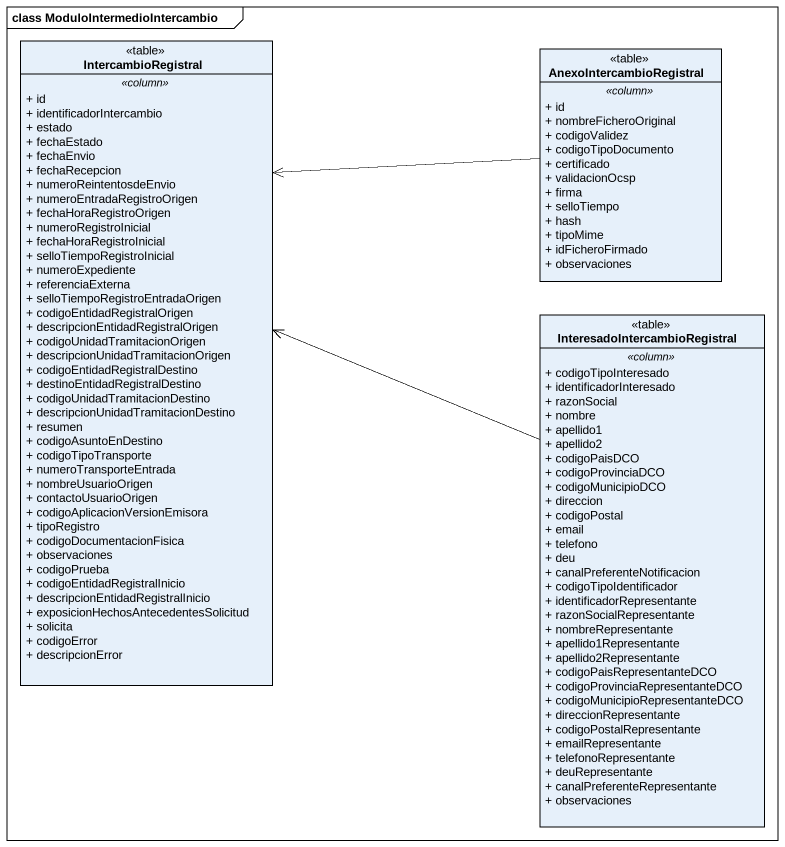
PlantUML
@startuml
mainframe class ModuloIntermedioIntercambio
hide circle
hide empty members
skinparam classAttributeIconSize 0
class IntercambioRegistral <<table>> {
  .. <<column>> ..
  + id
  + identificadorIntercambio
  + estado
  + fechaEstado
  + fechaEnvio
  + fechaRecepcion
  + numeroReintentosdeEnvio
  + numeroEntradaRegistroOrigen
  + fechaHoraRegistroOrigen
  + numeroRegistroInicial
  + fechaHoraRegistroInicial
  + selloTiempoRegistroInicial
  + numeroExpediente
  + referenciaExterna
  + selloTiempoRegistroEntradaOrigen
  + codigoEntidadRegistralOrigen
  + descripcionEntidadRegistralOrigen
  + codigoUnidadTramitacionOrigen
  + descripcionUnidadTramitacionOrigen
  + codigoEntidadRegistralDestino
  + destinoEntidadRegistralDestino
  + codigoUnidadTramitacionDestino
  + descripcionUnidadTramitacionDestino
  + resumen
  + codigoAsuntoEnDestino
  + codigoTipoTransporte
  + numeroTransporteEntrada
  + nombreUsuarioOrigen
  + contactoUsuarioOrigen
  + codigoAplicacionVersionEmisora
  + tipoRegistro
  + codigoDocumentacionFisica
  + observaciones
  + codigoPrueba
  + codigoEntidadRegistralInicio
  + descripcionEntidadRegistralInicio
  + exposicionHechosAntecedentesSolicitud
  + solicita
  + codigoError
  + descripcionError
}
class AnexoIntercambioRegistral <<table>> {
  .. <<column>> ..
  + id
  + nombreFicheroOriginal
  + codigoValidez
  + codigoTipoDocumento
  + certificado
  + validacionOcsp
  + firma
  + selloTiempo
  + hash
  + tipoMime
  + idFicheroFirmado
  + observaciones
}
class "InteresadoIntercambioRegistral" as InteresadoIntercambioRegistr <<table>> {
  .. <<column>> ..
  + codigoTipoInteresado
  + identificadorInteresado
  + razonSocial
  + nombre
  + apellido1
  + apellido2
  + codigoPaisDCO
  + codigoProvinciaDCO
  + codigoMunicipioDCO
  + direccion
  + codigoPostal
  + email
  + telefono
  + deu
  + canalPreferenteNotificacion
  + codigoTipoIdentificador
  + identificadorRepresentante
  + razonSocialRepresentante
  + nombreRepresentante
  + apellido1Representante
  + apellido2Representante
  + codigoPaisRepresentanteDCO
  + codigoProvinciaRepresentanteDCO
  + codigoMunicipioRepresentanteDCO
  + direccionRepresentante
  + codigoPostalRepresentante
  + emailRepresentante
  + telefonoRepresentante
  + deuRepresentante
  + canalPreferenteRepresentante
  + observaciones
}
AnexoIntercambioRegistral -left-> IntercambioRegistral
InteresadoIntercambioRegistr -left-> IntercambioRegistral
@enduml
